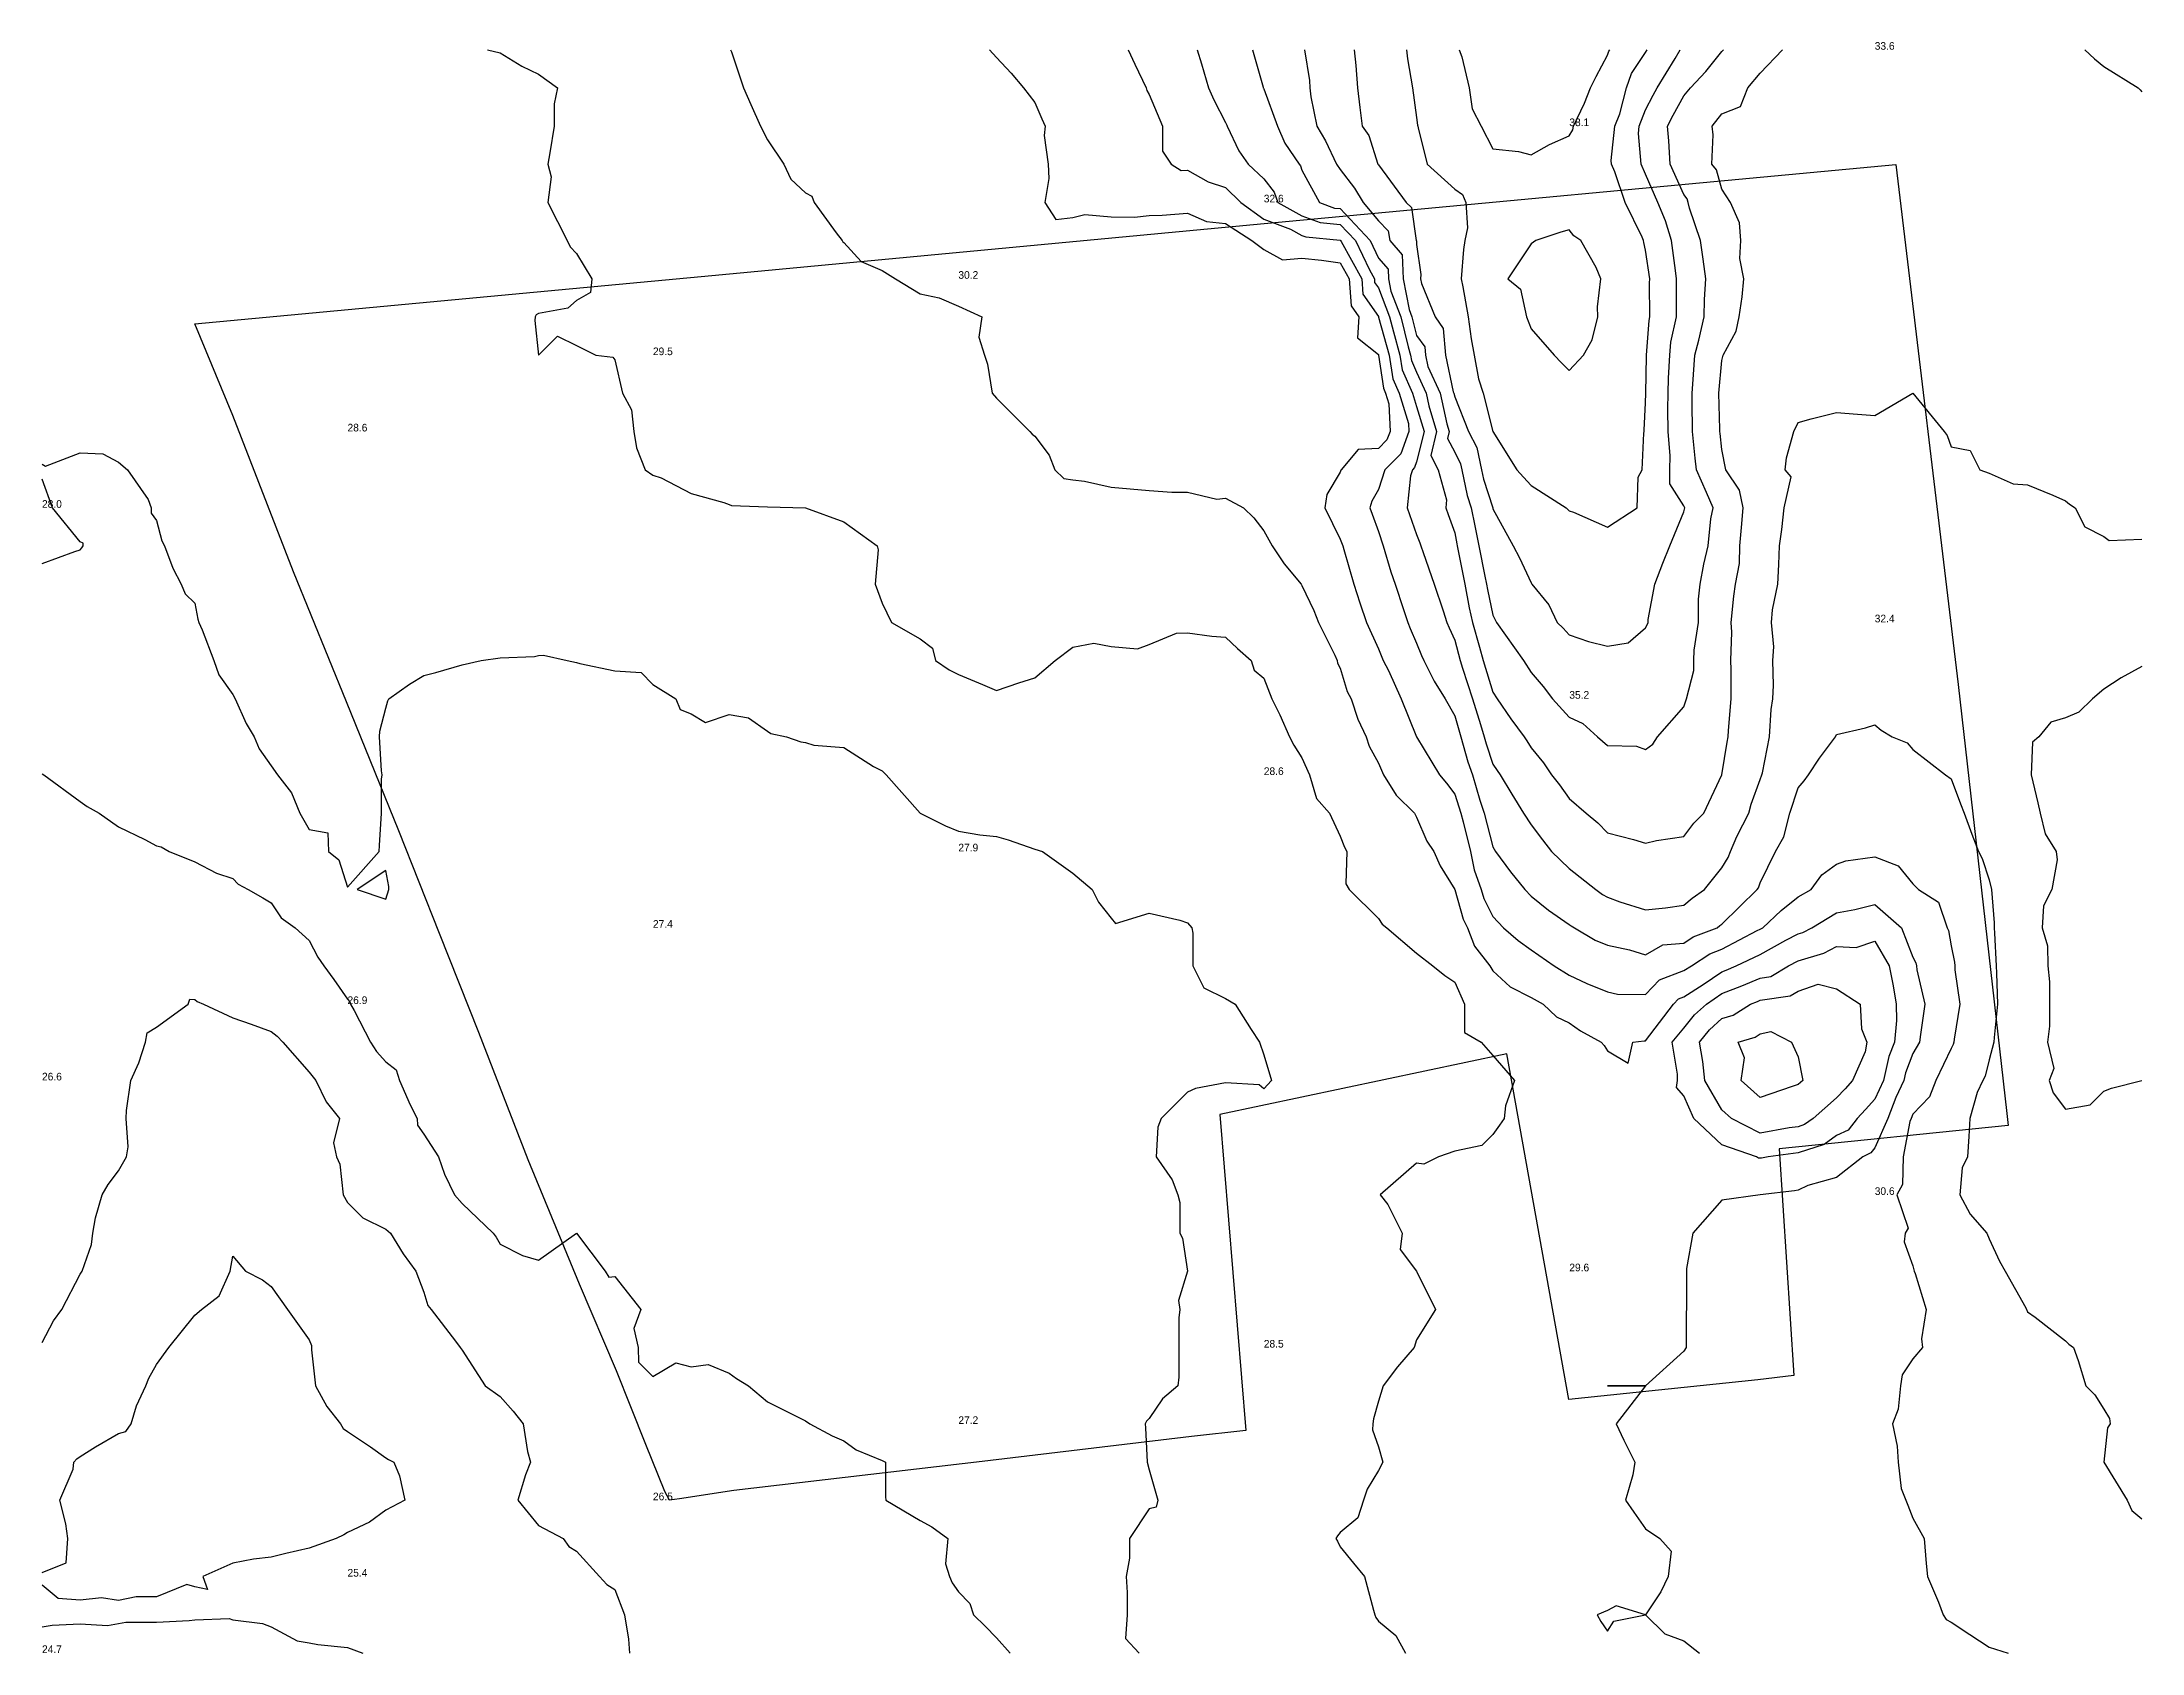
# Model space of a CAD drawing. Extents: x 0 to 275, y 0 to 211.
import ezdxf

# ---------------------------------------------------------------- set-up
doc = ezdxf.new("R2010")
doc.units = 0
for name, color, linetype in [('CONTOURS_MAJEURES', 3, 'CONTINUOUS'), ('CONTOURS_MINEURES', 8, 'CONTINUOUS'), ('PARCELLE', 4, 'CONTINUOUS'), ('POINTS_COTES', 7, 'CONTINUOUS')]:
    doc.layers.add(name, color=color, linetype=linetype)

msp = doc.modelspace()

# ---------------------------------------------------------------- linework, layer by layer
at = {"layer": 'CONTOURS_MAJEURES'}
for points in [[(90.177, 210.002), (90.276, 209.724), (91.85, 205.005), (92.818, 202.823), (94.071, 199.998), (94.997, 198.213), (97.139, 195.001), (98.06, 193.067), (99.995, 191.254), (100.83, 190.838), (101.108, 190.005), (104.002, 185.999), (104.796, 184.998), (104.853, 184.846), (105.004, 184.77), (107.286, 182.282), (110.003, 181.094), (111.752, 180.001), (115.001, 178.033), (117.5, 177.503), (119.999, 176.432), (123.075, 175.005), (122.665, 172.334), (123.407, 169.997), (123.831, 168.831), (124.421, 165.001), (124.998, 164.376), (129.371, 160.004), (129.655, 159.663), (129.996, 159.379), (131.909, 156.909), (132.626, 154.997), (133.83, 153.825), (135.005, 153.66), (136.513, 153.49), (140.004, 152.715), (142.503, 152.499), (145.002, 152.283), (147.934, 152.066), (150, 152.066), (153.859, 151.14), (154.999, 151.25), (157.319, 150.001), (158.682, 148.686), (159.997, 147.003), (161.108, 145.004), (162.663, 142.667), (164.873, 139.997), (164.995, 139.841), (166.564, 136.565), (167.182, 135), (169.309, 130.698), (169.587, 130.004), (169.67, 129.67), (170.004, 129.002), (170.93, 125.924), (171.433, 124.996), (172.316, 122.31), (173.416, 120), (173.798, 118.796), (175.003, 116.554), (175.664, 115.004), (177.344, 112.342), (179.729, 109.996), (180.001, 109.497), (181.351, 106.349), (182.25, 105), (183.104, 103.105), (185, 100.003), (186.107, 96.106), (186.666, 94.996), (187.587, 92.586), (189.581, 89.999), (189.998, 89.355), (192.247, 87.251), (194.996, 85.877), (196.59, 85.003), (198.317, 83.315), (200.005, 82.54), (201.481, 81.474), (204.193, 79.996), (204.575, 79.567), (205.004, 78.885), (207.73, 77.27), (208.336, 79.996), (209.807, 80.191), (210.002, 80.186), (213.655, 85.003), (214.304, 85.699), (215, 85.961), (217.545, 87.547), (219.999, 89.233), (220.552, 89.447), (221.873, 89.999), (224.997, 91.488), (228.354, 93.355), (229.996, 94.216), (230.598, 94.395), (231.745, 94.996), (235.005, 96.951), (237.388, 97.383), (240.003, 98.044), (243.502, 94.996), (245.001, 91.152), (245.386, 90.384), (245.451, 89.999), (245.531, 89.47), (246.577, 85.003), (246.001, 80.997), (245.849, 79.996), (245.001, 78.512), (244.028, 75.973), (243.805, 74.999), (242.774, 72.773), (241.72, 70.003), (240.003, 66.161), (239.497, 65.502), (238.429, 64.995), (235.005, 62.277), (231.222, 61.223), (229.996, 60.617), (229.478, 60.516), (224.997, 59.999), (219.999, 59.333), (216.177, 55.002), (215.357, 50.353), (215.357, 49.995), (215.357, 45.356), (215.334, 44.999), (215.313, 44.686), (215.313, 40.002), (215, 39.547), (210.002, 34.995), (205.004, 34.995), (210.002, 34.995), (206.157, 29.998), (207.146, 27.857), (208.574, 25.002), (208.336, 23.336), (207.356, 20.006), (208.451, 18.451), (210.002, 16.25), (211.876, 14.998), (213.334, 13.333), (212.942, 10.002), (212.001, 8.003), (210.002, 5.005), (206.157, 6.158), (205.004, 5.582), (203.64, 5.005), (204.122, 4.122), (205.004, 2.859), (205.837, 4.171), (210.002, 5.005), (212.501, 2.502), (215, 1.591), (217.059, -0.002)], [(165.316, 210.002), (165.986, 205.994), (166.044, 205.005), (166.166, 203.835), (166.958, 199.998), (168.073, 198.071), (169.523, 195.001), (170.004, 194.298), (171.887, 191.886), (173.023, 190.005), (175.003, 187.592), (176.305, 186.303), (176.495, 184.998), (178.124, 183.122), (178.245, 180.001), (179.021, 175.985), (179.402, 175.005), (180.001, 172.589), (181.069, 171.067), (181.153, 169.997), (181.467, 168.532), (183.073, 165.001), (183.986, 161.018), (184.288, 160.004), (184.057, 159.06), (185, 157.279), (185.762, 155.761), (185.922, 154.997), (186.63, 151.631), (187.162, 150.001), (187.628, 147.631), (188.162, 145.004), (188.942, 141.055), (189.146, 139.997), (189.284, 139.283), (189.998, 135.946), (190.484, 135), (191.664, 133.335), (194.011, 130.004), (194.996, 128.446), (196.581, 126.58), (197.82, 124.996), (200.005, 122.598), (201.761, 121.756), (203.718, 120), (205.004, 118.876), (208.783, 118.781), (210.002, 118.335), (210.945, 119.057), (211.564, 120), (215, 123.926), (215.366, 124.996), (216.311, 128.691), (216.298, 130.004), (216.337, 131.34), (216.916, 135), (216.942, 138.056), (217.136, 139.997), (217.611, 142.612), (218.177, 145.004), (218.537, 148.539), (218.842, 150.001), (217.986, 152.012), (216.679, 154.997), (216.493, 156.493), (216.143, 160.004), (216.115, 163.887), (216.084, 165.001), (216.202, 166.202), (216.449, 169.997), (216.961, 171.961), (217.686, 175.005), (217.703, 177.299), (217.873, 180.001), (217.552, 182.552), (217.177, 184.998), (215.732, 189.272), (215.588, 190.005), (215.458, 190.463), (215, 191.021), (213.221, 195.001), (213.059, 198.057), (212.875, 199.998), (213.587, 201.414), (215, 203.974), (215.875, 205.005), (217.87, 207.133), (219.999, 209.784), (220.191, 210.002)], [(-0.004, 10.542), (3.175, 11.827), (3.369, 14.998), (3.097, 16.906), (2.321, 20.006), (4.066, 24.065), (4.146, 25.002), (4.556, 25.449), (5.005, 25.716), (7.004, 27), (10.003, 28.749), (10.981, 29.021), (11.669, 29.998), (12.371, 32.365), (13.574, 34.995), (13.982, 36.017), (15.002, 37.777), (16.601, 40.002), (20, 44.249), (20.882, 44.999), (23.204, 46.792), (24.628, 49.995), (24.998, 51.998), (26.664, 49.995), (28.886, 48.885), (29.997, 47.996), (32.139, 44.999), (34.995, 41.001), (35.29, 40.296), (35.299, 40.002), (35.299, 39.699), (35.807, 34.995), (37.28, 32.277), (39.065, 29.998), (39.426, 29.422), (40.004, 28.999), (43.003, 27), (45.003, 25.542), (45.366, 25.365), (46.055, 25.002), (46.82, 23.185), (47.502, 20.006), (45.003, 18.707), (42.876, 17.129), (40.004, 15.78), (39.513, 15.489), (38.531, 14.998), (34.995, 13.749), (31.945, 13.05), (29.997, 12.553), (27.69, 12.308), (24.998, 11.745), (21.052, 10.002), (21.666, 8.336), (20, 8.669), (18.948, 8.95), (15.002, 7.347), (12.346, 7.347), (10.003, 6.879), (7.798, 7.21), (5.005, 6.939), (2.121, 7.125), (-0.004, 8.891)], [(-0.004, 3.412), (1.344, 3.657), (5.005, 3.803), (8.589, 3.588), (10.003, 3.85), (10.977, 4.03), (15.002, 4.03), (19.247, 4.251), (20, 4.334), (24.492, 4.498), (24.998, 4.326), (28.861, 3.867), (29.997, 3.407), (33.405, 1.591), (34.995, 1.346), (36.126, 1.129), (40.004, 0.713), (42.003, -0.002)]]:
    msp.add_lwpolyline(points, dxfattribs=at)
at = {"layer": 'CONTOURS_MINEURES'}
for points in [[(58.331, 210.002), (59.998, 209.617), (62.854, 207.86), (64.996, 206.79), (67.501, 205.005), (67.083, 202.919), (67.083, 199.998), (66.499, 196.5), (66.248, 195.001), (66.666, 193.336), (66.248, 190.005), (67.501, 187.501), (68.753, 184.998), (69.17, 184.165), (70.005, 183.332), (72.004, 180.001), (71.823, 178.184), (70.005, 177.146), (68.849, 176.158), (64.996, 175.459), (64.702, 175.299), (64.579, 175.005), (64.542, 174.549), (64.996, 169.997), (67.501, 172.501), (70.005, 171.249), (72.504, 169.997), (74.74, 169.734), (75.003, 169.373), (76.003, 165.001), (77.19, 162.815), (77.503, 160.004), (77.86, 157.858), (79.002, 154.997), (80.002, 154.283), (81.073, 153.926), (85, 151.896), (89.284, 150.714), (89.999, 150.417), (90.311, 150.313), (94.997, 150.109), (99.995, 150.001), (105.004, 148.184), (109.378, 145.004), (109.503, 144.503), (109.094, 139.997), (110.003, 137.498), (111.252, 135), (115.001, 132.859), (116.601, 131.603), (117, 130.004), (118.775, 128.778), (119.999, 128.183), (123.156, 126.841), (124.998, 126.092), (127.904, 127.093), (129.996, 127.728), (132.68, 130.004), (135.005, 131.759), (137.732, 132.275), (140.004, 131.854), (143.472, 131.533), (145.002, 132.086), (148.572, 133.573), (150, 133.638), (153.199, 133.202), (154.999, 133.045), (156.554, 131.558), (158.331, 130.004), (158.747, 128.752), (159.997, 127.667), (161.049, 124.996), (162.102, 122.893), (163.378, 120), (163.917, 118.922), (164.995, 117.252), (165.975, 115.004), (166.916, 111.916), (168.596, 109.996), (170.004, 106.998), (170.56, 105.555), (170.861, 105), (170.739, 100.738), (171.195, 100.003), (175.003, 96.188), (175.493, 95.487), (176.089, 94.996), (180.001, 91.665), (182.143, 89.999), (183.723, 88.724), (185, 87.858), (186.289, 85.003), (186.289, 81.288), (188.477, 79.996), (189.998, 78.247), (192.823, 74.999), (191.664, 71.668), (191.468, 70.003), (190.86, 69.139), (189.998, 67.916), (188.54, 66.456), (185, 65.746), (182.857, 64.995), (180.953, 64.044), (180.001, 64.163), (175.241, 59.999), (176.252, 58.75), (178.127, 55.002), (177.859, 52.856), (180.001, 49.995), (182.5, 44.999), (180.001, 41.001), (179.668, 40.002), (177.502, 37.498), (175.628, 34.995), (175.003, 32.996), (174.351, 30.65), (174.289, 29.998), (174.253, 29.249), (175.003, 27), (175.591, 25.002), (175.003, 23.892), (173.545, 21.463), (173.059, 20.006), (172.295, 17.71), (170.004, 15.768), (169.659, 15.343), (169.448, 14.998), (169.67, 14.665), (170.004, 13.888), (171.754, 11.75), (173.185, 10.002), (174.378, 5.63), (174.548, 5.005), (174.67, 4.671), (175.003, 4.171), (177.275, 2.274), (178.573, -0.002)], [(90.177, 210.002), (90.276, 209.724), (91.85, 205.005), (92.818, 202.823), (94.071, 199.998), (94.997, 198.213), (97.139, 195.001), (98.06, 193.067), (99.995, 191.254), (100.83, 190.838), (101.108, 190.005), (104.002, 185.999), (104.796, 184.998), (104.853, 184.846), (105.004, 184.77), (107.286, 182.282), (110.003, 181.094), (111.752, 180.001), (115.001, 178.033), (117.5, 177.503), (119.999, 176.432), (123.075, 175.005), (122.665, 172.334), (123.407, 169.997), (123.831, 168.831), (124.421, 165.001), (124.998, 164.376), (129.371, 160.004), (129.655, 159.663), (129.996, 159.379), (131.909, 156.909), (132.626, 154.997), (133.83, 153.825), (135.005, 153.66), (136.513, 153.49), (140.004, 152.715), (142.503, 152.499), (145.002, 152.283), (147.934, 152.066), (150, 152.066), (153.859, 151.14), (154.999, 151.25), (157.319, 150.001), (158.682, 148.686), (159.997, 147.003), (161.108, 145.004), (162.663, 142.667), (164.873, 139.997), (164.995, 139.841), (166.564, 136.565), (167.182, 135), (169.309, 130.698), (169.587, 130.004), (169.67, 129.67), (170.004, 129.002), (170.93, 125.924), (171.433, 124.996), (172.316, 122.31), (173.416, 120), (173.798, 118.796), (175.003, 116.554), (175.664, 115.004), (177.344, 112.342), (179.729, 109.996), (180.001, 109.497), (181.351, 106.349), (182.25, 105), (183.104, 103.105), (185, 100.003), (186.107, 96.106), (186.666, 94.996), (187.587, 92.586), (189.581, 89.999), (189.998, 89.355), (192.247, 87.251), (194.996, 85.877), (196.59, 85.003), (198.317, 83.315), (200.005, 82.54), (201.481, 81.474), (204.193, 79.996), (204.575, 79.567), (205.004, 78.885), (207.73, 77.27), (208.336, 79.996), (209.807, 80.191), (210.002, 80.186), (213.655, 85.003), (214.304, 85.699), (215, 85.961), (217.545, 87.547), (219.999, 89.233), (220.552, 89.447), (221.873, 89.999), (224.997, 91.488), (228.354, 93.355), (229.996, 94.216), (230.598, 94.395), (231.745, 94.996), (235.005, 96.951), (237.388, 97.383), (240.003, 98.044), (243.502, 94.996), (245.001, 91.152), (245.386, 90.384), (245.451, 89.999), (245.531, 89.47), (246.577, 85.003), (246.001, 80.997), (245.849, 79.996), (245.001, 78.512), (244.028, 75.973), (243.805, 74.999), (242.774, 72.773), (241.72, 70.003), (240.003, 66.161), (239.497, 65.502), (238.429, 64.995), (235.005, 62.277), (231.222, 61.223), (229.996, 60.617), (229.478, 60.516), (224.997, 59.999), (219.999, 59.333), (216.177, 55.002), (215.357, 50.353), (215.357, 49.995), (215.357, 45.356), (215.334, 44.999), (215.313, 44.686), (215.313, 40.002), (215, 39.547), (210.002, 34.995), (205.004, 34.995), (210.002, 34.995), (206.157, 29.998), (207.146, 27.857), (208.574, 25.002), (208.336, 23.336), (207.356, 20.006), (208.451, 18.451), (210.002, 16.25), (211.876, 14.998), (213.334, 13.333), (212.942, 10.002), (212.001, 8.003), (210.002, 5.005), (206.157, 6.158), (205.004, 5.582), (203.64, 5.005), (204.122, 4.122), (205.004, 2.859), (205.837, 4.171), (210.002, 5.005), (212.501, 2.502), (215, 1.591), (217.059, -0.002)], [(124.061, 210.002), (124.998, 209.002), (126.933, 206.939), (128.526, 205.005), (129.996, 203.079), (130.95, 200.952), (131.378, 199.998), (131.248, 198.749), (131.756, 195.001), (131.857, 193.146), (131.332, 190.005), (132.756, 187.757), (135.005, 188.038), (136.576, 188.431), (140.004, 188.119), (143.079, 188.079), (145.002, 188.298), (146.687, 188.317), (150, 188.6), (152.499, 187.501), (154.999, 187.244), (158.426, 184.998), (159.997, 183.828), (162.462, 182.465), (164.995, 182.701), (167.569, 182.43), (170.004, 182.095), (171.163, 180.001), (171.446, 176.445), (172.439, 175.005), (172.269, 172.266), (175.003, 170.096), (175.031, 169.997), (175.661, 165.659), (175.95, 165.001), (176.387, 163.617), (176.529, 160.004), (176.122, 158.884), (175.003, 157.771), (172.367, 157.638), (170.131, 154.997), (170.086, 154.916), (170.004, 154.652), (168.248, 151.753), (167.986, 150.001), (170.004, 145.913), (170.241, 145.24), (170.327, 145.004), (170.48, 144.527), (171.802, 139.997), (172.568, 137.563), (173.452, 135), (175.003, 131.541), (175.45, 130.451), (175.641, 130.004), (176.307, 128.698), (177.978, 124.996), (180.001, 120), (183.015, 115.004), (183.911, 113.913), (185, 112.5), (185.817, 109.996), (186.106, 108.89), (187.067, 105), (187.563, 102.566), (188.471, 100.003), (188.809, 98.812), (189.998, 96.45), (191.382, 94.996), (193.306, 93.306), (194.996, 92.097), (198.037, 89.999), (200.005, 88.805), (202.296, 87.709), (205.004, 86.587), (206.316, 86.315), (210.002, 86.239), (211.817, 88.185), (215, 89.383), (215.989, 89.999), (218.398, 91.599), (219.999, 92.21), (224.618, 94.616), (224.997, 94.797), (225.354, 94.996), (227.729, 97.267), (229.996, 99.064), (231.665, 100.003), (233.066, 101.937), (235.005, 103.334), (236.237, 103.768), (240.003, 104.297), (243.092, 103.091), (245.001, 100.753), (245.751, 100.003), (248.366, 98.366), (249.487, 94.996), (249.658, 94.654), (250, 92.645), (250.468, 90.468), (250.494, 89.999), (250.511, 89.488), (251.164, 85.003), (250.407, 80.403), (250.364, 79.996), (250.291, 79.704), (250, 79.182), (248.022, 74.999), (247.166, 72.835), (245.001, 70.567), (244.787, 70.003), (244.613, 69.613), (243.74, 64.995), (243.642, 61.358), (242.879, 59.999), (244.377, 55.627), (243.967, 55.002), (243.848, 53.847), (245.001, 50.71), (245.163, 49.995), (245.279, 49.717), (246.732, 44.999), (246.137, 41.138), (246.251, 40.002), (245.001, 38.529), (243.573, 36.425), (243.38, 34.995), (243.051, 31.948), (242.336, 29.998), (242.919, 27.084), (243.079, 25.002), (243.48, 21.526), (244.056, 20.006), (244.353, 19.356), (245.001, 17.669), (246.482, 14.998), (246.725, 11.725), (246.924, 10.002), (248.334, 6.671), (248.958, 5.005), (249.375, 4.379), (250, 4.042), (252.441, 2.443), (254.998, 0.768), (257.497, -0.002)], [(142.237, 210.002), (143.118, 208.119), (144.577, 205.005), (144.669, 204.671), (145.002, 204.134), (146.729, 199.998), (146.729, 196.727), (147.88, 195.001), (149.167, 194.169), (150, 194.233), (152.711, 192.714), (154.999, 191.938), (157.008, 190.005), (159.997, 187.807), (163.502, 186.494), (164.995, 185.672), (165.487, 185.489), (170.004, 185.06), (170.062, 184.998), (170.116, 184.886), (172.818, 180.001), (172.979, 177.978), (175.003, 175.042), (175.017, 175.005), (175.022, 174.985), (176.427, 169.997), (176.88, 166.878), (177.704, 165.001), (178.95, 161.055), (178.992, 160.004), (177.926, 157.076), (175.836, 154.997), (175.003, 152.385), (174.149, 150.854), (173.886, 150.001), (174.176, 149.174), (175.003, 146.915), (175.64, 145.004), (176.631, 141.628), (177.219, 139.997), (178.309, 136.691), (178.844, 135), (179.181, 134.18), (180.001, 132.252), (180.653, 130.656), (180.948, 130.004), (182.308, 127.308), (183.75, 124.996), (185, 122.753), (185.817, 120), (186.729, 116.732), (187.309, 115.004), (188.287, 111.71), (188.847, 109.996), (189.998, 105.581), (190.355, 105), (192.311, 102.316), (194.176, 100.003), (194.996, 99.143), (197.285, 97.284), (200.005, 95.431), (200.251, 95.242), (200.703, 94.996), (203.396, 93.388), (205.004, 92.714), (207.893, 92.107), (210.002, 91.45), (212.231, 92.768), (215, 92.99), (216.206, 93.791), (219.364, 94.996), (219.711, 95.284), (219.999, 95.484), (224.622, 100.003), (224.759, 100.241), (224.997, 100.86), (227.01, 105), (228.077, 106.918), (228.872, 109.996), (229.996, 113.334), (230.778, 114.221), (231.314, 115.004), (232.778, 117.224), (234.865, 120), (235.005, 120.294), (238.813, 121.19), (240.003, 121.561), (240.865, 120.861), (242.275, 120), (244.232, 119.231), (245.001, 118.335), (249.286, 115.004), (250, 114.503), (251.215, 111.214), (251.697, 109.996), (252.726, 107.271), (253.583, 105), (254.072, 104.074), (254.998, 101.252), (255.273, 100.003), (255.654, 95.653), (255.641, 94.996), (255.704, 94.29), (255.926, 89.999), (255.965, 89.032), (256.091, 85.003), (255.637, 80.636), (255.602, 79.996), (254.998, 77.706), (254.457, 75.54), (254.154, 74.999), (253.413, 73.415), (252.455, 70.003), (252.332, 67.666), (252.142, 64.995), (251.445, 63.551), (251.168, 59.999), (252.499, 57.501), (254.681, 55.002), (254.998, 54.261), (256.335, 51.334), (257.088, 49.995), (259.788, 45.207), (259.868, 44.999), (259.9, 44.903), (259.996, 44.666), (260.996, 43.999), (264.995, 40.871), (265.44, 40.446), (266.049, 40.002), (266.664, 38.333), (267.647, 34.995), (268.825, 33.819), (270.004, 31.92), (270.739, 30.733), (270.837, 29.998), (270.494, 29.508), (270.004, 25.002), (273.058, 20.006), (273.682, 18.683), (275.002, 17.588)], [(151.288, 210.002), (151.848, 208.155), (152.734, 205.005), (153.44, 203.444), (154.999, 200.467), (155.143, 200.142), (155.219, 199.998), (156.748, 196.75), (157.964, 195.001), (159.997, 193.098), (161.341, 191.349), (161.836, 190.005), (164.995, 188.267), (167.377, 187.378), (170.004, 187.129), (171.985, 184.998), (173.818, 181.185), (174.473, 180.001), (174.512, 179.511), (175.003, 178.799), (176.479, 175.005), (176.967, 173.037), (177.823, 169.997), (178.099, 168.096), (179.457, 165.001), (180.001, 163.28), (180.978, 160.004), (180.001, 156.012), (179.73, 155.268), (179.458, 154.997), (179.204, 154.2), (178.763, 150.001), (180.001, 146.49), (180.411, 145.414), (180.557, 145.004), (180.847, 144.157), (182.3, 139.997), (183.485, 136.514), (183.979, 135), (184.275, 134.276), (185, 132.676), (185.692, 130.004), (186.008, 128.994), (187.306, 124.996), (188.361, 121.637), (188.847, 120), (189.098, 119.1), (189.998, 116.418), (190.579, 115.585), (190.935, 115.004), (192.497, 112.5), (194.023, 109.996), (194.996, 108.497), (196.508, 106.507), (197.693, 105), (200.005, 102.763), (203.495, 100.003), (204.348, 99.347), (205.004, 98.989), (206.603, 98.401), (210.002, 97.36), (212.617, 97.615), (215, 97.961), (216.115, 98.887), (217.719, 100.003), (219.999, 102.827), (220.792, 104.207), (221.097, 105), (221.959, 106.959), (223.535, 109.996), (223.814, 111.181), (224.997, 114.431), (225.21, 115.004), (225.287, 115.293), (226.218, 120), (226.425, 123.569), (226.642, 124.996), (226.753, 126.756), (226.663, 130.004), (226.788, 131.794), (226.472, 135), (226.633, 136.635), (227.315, 139.997), (227.427, 142.57), (227.533, 145.004), (227.817, 147.182), (228.139, 150.001), (229.07, 154.072), (228.272, 154.997), (228.434, 156.562), (229.396, 160.004), (229.996, 161.157), (231.665, 161.67), (235.005, 162.503), (237.731, 162.276), (240.003, 162.086), (245.001, 165.001), (249.091, 160.004), (249.474, 159.477), (250, 158.001), (252.499, 157.501), (253.748, 154.997), (254.998, 154.543), (258.122, 153.123), (259.996, 152.998), (263.329, 151.666), (264.995, 150.937), (265.496, 150.5), (266.247, 150.001), (267.499, 147.502), (270.004, 146.253), (270.718, 145.718), (275.002, 145.913)], [(158.539, 210.002), (159.901, 205.101), (159.928, 205.005), (159.949, 204.957), (159.997, 204.866), (161.801, 199.998), (162.75, 197.753), (164.63, 195.001), (164.789, 194.795), (164.995, 194.233), (167.291, 190.005), (169.267, 189.268), (170.004, 189.198), (173.907, 184.998), (175.003, 182.719), (176.266, 181.264), (176.315, 180.001), (176.629, 178.375), (177.94, 175.005), (178.912, 171.088), (179.219, 169.997), (179.318, 169.315), (180.001, 167.759), (181.255, 165.001), (181.628, 163.375), (182.633, 160.004), (181.865, 156.864), (182.853, 154.997), (183.935, 151.065), (183.814, 150.001), (184.142, 149.143), (185, 146.717), (185.281, 145.286), (185.338, 145.004), (185.422, 144.581), (186.306, 139.997), (186.904, 136.904), (187.311, 135), (188.251, 131.751), (188.703, 130.004), (189.998, 125.863), (190.575, 124.996), (192.364, 122.365), (194.076, 120), (194.454, 119.458), (194.996, 118.572), (196.605, 116.608), (197.693, 115.004), (198.699, 113.697), (200.005, 111.938), (202.214, 109.996), (203.728, 108.72), (205.004, 107.445), (208.431, 106.57), (210.002, 106.057), (211.412, 106.409), (215, 106.955), (216.296, 108.701), (217.641, 109.996), (219.999, 115.004), (220.674, 119.325), (220.796, 120), (220.841, 120.842), (221.223, 124.996), (221.184, 128.817), (221.16, 130.004), (221.273, 133.727), (221.202, 135), (221.553, 138.443), (221.76, 139.997), (222.278, 142.721), (222.334, 145.004), (222.573, 147.428), (222.758, 150.001), (222.298, 152.299), (220.499, 154.997), (219.999, 157.648), (219.739, 159.744), (219.713, 160.004), (219.711, 160.292), (219.579, 165.001), (219.999, 169.283), (220.148, 169.997), (221.843, 173.157), (222.26, 175.005), (222.637, 177.642), (222.873, 180.001), (222.342, 182.655), (222.457, 184.998), (222.306, 187.309), (221.11, 190.005), (219.999, 191.728), (219.274, 194.277), (218.68, 195.001), (218.84, 198.839), (218.709, 199.998), (219.999, 201.6), (222.427, 202.573), (223.398, 205.005), (224.997, 206.955), (227.903, 210.002)], [(165.316, 210.002), (165.986, 205.994), (166.044, 205.005), (166.166, 203.835), (166.958, 199.998), (168.073, 198.071), (169.523, 195.001), (170.004, 194.298), (171.887, 191.886), (173.023, 190.005), (175.003, 187.592), (176.305, 186.303), (176.495, 184.998), (178.124, 183.122), (178.245, 180.001), (179.021, 175.985), (179.402, 175.005), (180.001, 172.589), (181.069, 171.067), (181.153, 169.997), (181.467, 168.532), (183.073, 165.001), (183.986, 161.018), (184.288, 160.004), (184.057, 159.06), (185, 157.279), (185.762, 155.761), (185.922, 154.997), (186.63, 151.631), (187.162, 150.001), (187.628, 147.631), (188.162, 145.004), (188.942, 141.055), (189.146, 139.997), (189.284, 139.283), (189.998, 135.946), (190.484, 135), (191.664, 133.335), (194.011, 130.004), (194.996, 128.446), (196.581, 126.58), (197.82, 124.996), (200.005, 122.598), (201.761, 121.756), (203.718, 120), (205.004, 118.876), (208.783, 118.781), (210.002, 118.335), (210.945, 119.057), (211.564, 120), (215, 123.926), (215.366, 124.996), (216.311, 128.691), (216.298, 130.004), (216.337, 131.34), (216.916, 135), (216.942, 138.056), (217.136, 139.997), (217.611, 142.612), (218.177, 145.004), (218.537, 148.539), (218.842, 150.001), (217.986, 152.012), (216.679, 154.997), (216.493, 156.493), (216.143, 160.004), (216.115, 163.887), (216.084, 165.001), (216.202, 166.202), (216.449, 169.997), (216.961, 171.961), (217.686, 175.005), (217.703, 177.299), (217.873, 180.001), (217.552, 182.552), (217.177, 184.998), (215.732, 189.272), (215.588, 190.005), (215.458, 190.463), (215, 191.021), (213.221, 195.001), (213.059, 198.057), (212.875, 199.998), (213.587, 201.414), (215, 203.974), (215.875, 205.005), (217.87, 207.133), (219.999, 209.784), (220.191, 210.002)], [(171.828, 210.002), (172.049, 207.958), (172.257, 205.005), (172.584, 202.421), (172.891, 199.998), (173.753, 198.749), (174.948, 195.001), (174.972, 194.971), (175.003, 194.919), (178.66, 190.005), (179.335, 189.337), (179.966, 184.998), (179.983, 184.979), (180.001, 184.498), (180.557, 180.556), (180.501, 180.001), (180.635, 179.368), (182.438, 175.005), (183.495, 173.498), (183.77, 169.997), (184.8, 165.201), (184.89, 165.001), (185, 164.525), (186.814, 160.004), (187.88, 157.883), (188.486, 154.997), (188.748, 153.748), (189.97, 150.001), (189.974, 149.977), (189.998, 149.862), (192.649, 145.004), (193.462, 143.467), (194.996, 140.153), (195.116, 139.997), (197.303, 137.301), (198.434, 135), (199.22, 134.217), (200.005, 133.369), (202.504, 132.502), (205.004, 131.863), (207.703, 132.302), (210.002, 134.26), (210.262, 134.741), (210.347, 135), (210.353, 135.351), (211.216, 139.997), (212.269, 142.733), (213.189, 145.004), (215, 149.465), (215.112, 150.001), (215, 150.264), (213.164, 153.162), (213.177, 154.997), (213.213, 156.788), (212.94, 160.004), (212.923, 162.924), (212.972, 165.001), (213.007, 166.994), (213.172, 169.997), (213.296, 171.704), (214.029, 175.005), (214.022, 175.983), (214.05, 180.001), (213.894, 181.107), (213.37, 184.998), (212.597, 187.597), (211.617, 190.005), (210.002, 193.687), (209.421, 195.001), (209.045, 199.041), (209.142, 199.998), (210.002, 202.11), (210.97, 204.035), (211.506, 205.005), (213.855, 208.857), (214.526, 210.002)], [(178.682, 210.002), (178.814, 208.815), (179.487, 205.005), (180.001, 201.111), (180.133, 200.13), (180.153, 199.998), (180.218, 199.781), (181.394, 195.001), (185, 191.72), (186.026, 191.031), (186.473, 190.005), (186.686, 186.687), (186.332, 184.998), (186.156, 183.841), (185.847, 180.001), (186.055, 178.946), (186.742, 175.005), (187.136, 172.138), (187.547, 169.997), (188.116, 166.882), (188.728, 165.001), (189.998, 160.004), (193.151, 154.997), (194.021, 154.022), (194.996, 152.929), (199.599, 150.001), (199.797, 149.792), (200.005, 149.616), (200.561, 149.445), (205.004, 147.451), (208.909, 150.001), (209.035, 154.03), (209.533, 154.997), (209.756, 159.758), (209.802, 160.004), (209.826, 160.181), (210.002, 163.752), (210.031, 165.001), (210.118, 169.882), (210.124, 169.997), (210.456, 174.549), (210.557, 175.005), (210.526, 179.477), (210.53, 180.001), (210.002, 183.748), (209.757, 184.753), (209.721, 184.998), (209.548, 185.453), (207.318, 190.005), (205.976, 194.03), (205.546, 195.001), (205.5, 195.497), (205.959, 199.998), (206.616, 201.613), (207.503, 205.005), (208.139, 206.868), (210.002, 209.634), (210.217, 210.002)], [(185.588, 210.002), (185.943, 209.059), (186.883, 205.005), (187.277, 202.28), (188.46, 199.998), (189.998, 197.037), (193.33, 196.667), (194.996, 196.251), (197.401, 197.6), (200.005, 198.713), (200.479, 199.524), (200.575, 199.998), (201.987, 203.02), (202.775, 205.005), (203.512, 206.496), (205.004, 209.305), (205.181, 209.824), (205.301, 210.002)], [(267.499, 210.002), (268.795, 208.796), (270.004, 207.816), (274.502, 205.005), (274.764, 204.767), (275.002, 204.505)], [(191.942, 180.001), (193.622, 178.627), (194.39, 175.005), (194.996, 173.464), (198.002, 169.997), (199.004, 168.998), (200.005, 167.999), (201.88, 169.997), (203.004, 172), (203.754, 175.005), (203.688, 176.32), (204.122, 180.001), (203.504, 181.5), (201.527, 184.998), (200.619, 185.612), (200.005, 186.4), (198.874, 186.128), (195.622, 184.998), (194.996, 184.581), (191.942, 180.001)], [(-0.004, 155.712), (0.451, 155.452), (5.005, 157.223), (7.945, 157.059), (10.003, 155.998), (11.21, 154.997), (13.891, 151.111), (14.288, 150.001), (14.288, 149.287), (15.002, 148.335), (15.668, 145.67), (16.054, 145.004), (17.116, 142.115), (18.236, 139.997), (18.75, 138.748), (20, 137.498), (20.417, 135.417), (20.526, 135), (20.967, 134.033), (22.499, 130.004), (23.133, 128.135), (24.998, 125.533), (25.311, 124.996), (26.737, 121.738), (27.788, 120), (28.44, 118.444), (29.997, 116.203), (30.83, 115.004), (32.652, 112.656), (33.773, 109.996), (34.995, 107.882), (37.419, 107.417), (37.5, 105), (38.883, 103.881), (40.004, 100.316), (44.169, 105), (44.213, 105.789), (44.447, 109.996), (44.447, 114.447), (44.526, 115.004), (44.447, 115.559), (44.213, 120), (44.253, 120.749), (45.003, 123.747), (45.28, 124.719), (45.419, 124.996), (48.105, 126.896), (50.001, 128.057), (51.591, 128.411), (54.999, 129.415), (57.498, 130.004), (59.998, 130.361), (64.479, 130.521), (64.996, 130.656), (65.679, 130.685), (68.753, 130.004), (70.005, 129.726), (70.422, 129.587), (75.003, 128.669), (78.44, 128.439), (80.002, 126.874), (83.001, 124.996), (83.572, 123.569), (85, 122.998), (86.875, 121.874), (89.999, 122.915), (92.498, 122.498), (94.997, 120.757), (95.443, 120.446), (97.496, 120), (99.354, 119.359), (99.995, 119.243), (101.084, 118.914), (105.004, 118.601), (108.892, 116.114), (110.003, 115.53), (110.297, 115.298), (110.558, 115.004), (115.001, 109.996), (118.333, 108.331), (119.999, 107.629), (122.811, 107.186), (124.998, 106.943), (126.519, 106.52), (129.996, 105.294), (130.998, 105), (135.005, 102.145), (137.504, 100.003), (138.337, 98.334), (140.004, 96.248), (140.559, 95.552), (145.002, 96.922), (149.001, 95.997), (150, 95.622), (150.556, 94.996), (150.714, 94.282), (150.714, 89.999), (152.142, 87.144), (154.999, 85.717), (156.248, 85.003), (158.331, 81.665), (159.442, 79.996), (159.997, 78.33), (160.997, 74.999), (159.997, 73.889), (159.409, 74.411), (154.999, 74.687), (151.053, 73.947), (150, 73.462), (146.54, 70.003), (146.113, 68.89), (145.884, 64.995), (148.001, 61.997), (148.751, 59.999), (149.001, 59), (149.001, 55.002), (149.334, 54.335), (150, 49.995), (148.824, 46.174), (149.001, 44.999), (148.89, 43.888), (148.89, 40.002), (148.89, 36.108), (148.751, 34.995), (146.716, 33.282), (145.002, 30.712), (144.632, 30.368), (144.476, 29.998), (144.502, 29.499), (144.739, 25.002), (145.002, 24.003), (146.113, 20.006), (145.911, 19.095), (145.002, 18.893), (142.41, 14.998), (142.41, 12.407), (141.973, 10.002), (142.1, 7.906), (142.1, 5.005), (141.899, 1.897), (143.669, -0.002)], [(-0.004, 142.728), (4.289, 144.289), (5.005, 144.503), (5.232, 144.777), (5.389, 145.004), (5.389, 145.388), (5.005, 145.559), (1.362, 150.001), (-0.004, 153.748)], [(275.002, 129.234), (272.253, 127.751), (270.004, 126.248), (268.501, 124.996), (266.748, 123.248), (264.995, 122.498), (263.051, 121.943), (261.496, 120), (260.678, 119.319), (260.472, 115.004), (261.342, 111.344), (261.663, 109.996), (262.303, 107.306), (263.745, 105), (263.884, 103.889), (263.177, 100.003), (262.117, 97.879), (261.931, 94.996), (262.621, 92.623), (262.688, 89.999), (262.902, 87.908), (262.902, 85.003), (262.902, 82.092), (262.627, 79.996), (263.444, 76.55), (262.853, 74.999), (263.388, 73.393), (264.995, 71.252), (268.215, 71.787), (270.004, 73.572), (271.003, 74), (275.002, 74.999)], [(-0.004, 115.151), (0.234, 115.004), (5.005, 111.55), (5.905, 110.897), (7.504, 109.996), (10.003, 108.197), (13.464, 106.537), (15.002, 105.714), (15.59, 105.588), (16.668, 105), (20, 103.621), (22.856, 102.145), (24.998, 101.431), (25.696, 100.7), (26.998, 100.003), (28.9, 98.904), (29.997, 98.27), (31.304, 96.306), (33.144, 94.996), (34.995, 93.33), (36.121, 91.122), (36.885, 89.999), (38.207, 88.207), (40.004, 85.66), (40.309, 85.308), (40.407, 85.003), (40.866, 84.14), (43.036, 79.996), (43.803, 78.796), (45.003, 77.444), (46.388, 76.384), (46.799, 74.999), (48.196, 71.807), (49.111, 70.003), (49.157, 69.157), (50.001, 67.968), (51.9, 64.995), (52.721, 62.718), (54.021, 59.999), (54.999, 58.875), (59.077, 55.002), (59.459, 54.463), (59.998, 53.542), (62.913, 52.081), (64.996, 51.468), (70.005, 55.002), (73.754, 49.995), (74.214, 49.206), (75.003, 49.314), (78.395, 44.999), (77.503, 42.5), (78.064, 40.002), (78.102, 38.099), (80.002, 36.197), (83.001, 37.999), (85, 37.498), (87.222, 37.777), (89.999, 36.664), (90.96, 35.958), (92.498, 34.995), (94.997, 32.913), (96.941, 31.941), (99.995, 30.415), (100.552, 29.998), (103.463, 28.461), (105.004, 27.778), (106.617, 26.614), (110.003, 25.229), (110.457, 25.002), (110.457, 20.46), (110.502, 20.006), (115.001, 17.355), (116.539, 16.539), (118.636, 14.998), (118.333, 11.667), (118.823, 10.002), (119.166, 9.169), (119.999, 8.003), (121.499, 6.504), (121.999, 5.005), (123.498, 3.503), (124.998, 2.001), (126.762, -0.002)], [(45.408, 100.003), (45.408, 100.408), (45.003, 102.502), (41.254, 100.003), (45.003, 98.751), (45.408, 100.003)], [(242.402, 87.401), (242.821, 85.003), (242.85, 82.848), (242.577, 79.996), (241.864, 78.135), (241.146, 74.999), (240.003, 72.53), (238.814, 71.191), (237.688, 70.003), (236.522, 68.483), (235.005, 67.763), (233.378, 66.621), (229.996, 65.51), (226.049, 64.995), (225.17, 64.823), (224.997, 64.803), (224.801, 64.799), (224.497, 64.995), (219.999, 66.549), (216.296, 70.003), (215, 72.979), (214.06, 74.059), (214.167, 74.999), (214.182, 75.818), (213.49, 79.996), (215, 81.84), (216.412, 83.589), (217.975, 85.003), (219.999, 86.394), (222.6, 87.399), (224.997, 88.402), (226.393, 88.605), (228.712, 89.999), (229.996, 90.673), (233.335, 91.665), (235.005, 92.539), (237.591, 92.41), (240.003, 93.232), (241.886, 89.999), (242.402, 87.401)], [(-0.004, 40.668), (1.51, 43.488), (2.601, 44.999), (5.005, 49.611), (5.255, 49.995), (6.486, 53.519), (6.671, 55.002), (7.004, 57.001), (7.861, 59.999), (8.64, 61.362), (10.003, 63.155), (11.064, 64.995), (11.299, 66.294), (11.003, 70.003), (11.045, 71.044), (11.61, 74.999), (12.685, 77.315), (13.55, 79.996), (13.786, 81.214), (15.002, 81.955), (19.118, 85.003), (19.348, 85.655), (20, 85.58), (20.326, 85.329), (21.153, 85.003), (24.998, 83.215), (27.366, 82.368), (29.997, 81.426), (30.813, 80.813), (31.535, 79.996), (34.995, 76.085), (35.859, 74.999), (37.208, 72.21), (38.961, 70.003), (38.167, 66.831), (38.554, 64.995), (39.02, 64.014), (39.415, 59.999), (40.004, 59), (42.003, 57.001), (45.003, 55.502), (45.647, 55.002), (47.302, 52.298), (48.967, 49.995), (50.001, 47.27), (50.533, 45.53), (50.962, 44.999), (54.166, 40.835), (54.749, 40.002), (54.999, 39.668), (58.042, 34.995), (59.998, 33.59), (61.688, 31.688), (63.023, 29.998), (63.59, 26.407), (63.95, 25.002), (63.33, 23.336), (62.305, 20.006), (64.996, 16.719), (68.237, 14.998), (68.969, 13.964), (70.005, 13.333), (73.004, 10.002), (73.951, 8.95), (75.003, 8.336), (76.293, 5.005), (76.808, 1.806), (76.943, -0.002)], [(238.099, 85.003), (238.254, 81.748), (238.989, 79.996), (238.731, 78.724), (237.096, 74.999), (236.112, 73.892), (235.005, 72.723), (231.937, 70.003), (230.796, 69.203), (229.996, 68.94), (228.775, 68.78), (224.997, 68.097), (221.264, 70.003), (219.999, 71.151), (217.736, 74.999), (217.469, 77.467), (217.056, 79.996), (218.372, 81.625), (219.999, 83.097), (221.464, 83.535), (223.748, 85.003), (224.649, 85.351), (224.997, 85.497), (228.93, 86.068), (229.996, 86.709), (232.593, 87.594), (235.005, 87.002), (238.099, 85.003)], [(230.594, 74.999), (229.996, 74.48), (229.179, 74.183), (224.997, 72.771), (222.498, 74.999), (222.944, 77.943), (222.123, 79.996), (224.336, 80.657), (224.997, 81.082), (226.416, 81.417), (229.103, 79.996), (229.996, 78.074), (230.594, 74.999)], [(-0.004, 10.542), (3.175, 11.827), (3.369, 14.998), (3.097, 16.906), (2.321, 20.006), (4.066, 24.065), (4.146, 25.002), (4.556, 25.449), (5.005, 25.716), (7.004, 27), (10.003, 28.749), (10.981, 29.021), (11.669, 29.998), (12.371, 32.365), (13.574, 34.995), (13.982, 36.017), (15.002, 37.777), (16.601, 40.002), (20, 44.249), (20.882, 44.999), (23.204, 46.792), (24.628, 49.995), (24.998, 51.998), (26.664, 49.995), (28.886, 48.885), (29.997, 47.996), (32.139, 44.999), (34.995, 41.001), (35.29, 40.296), (35.299, 40.002), (35.299, 39.699), (35.807, 34.995), (37.28, 32.277), (39.065, 29.998), (39.426, 29.422), (40.004, 28.999), (43.003, 27), (45.003, 25.542), (45.366, 25.365), (46.055, 25.002), (46.82, 23.185), (47.502, 20.006), (45.003, 18.707), (42.876, 17.129), (40.004, 15.78), (39.513, 15.489), (38.531, 14.998), (34.995, 13.749), (31.945, 13.05), (29.997, 12.553), (27.69, 12.308), (24.998, 11.745), (21.052, 10.002), (21.666, 8.336), (20, 8.669), (18.948, 8.95), (15.002, 7.347), (12.346, 7.347), (10.003, 6.879), (7.798, 7.21), (5.005, 6.939), (2.121, 7.125), (-0.004, 8.891)], [(-0.004, 3.412), (1.344, 3.657), (5.005, 3.803), (8.589, 3.588), (10.003, 3.85), (10.977, 4.03), (15.002, 4.03), (19.247, 4.251), (20, 4.334), (24.492, 4.498), (24.998, 4.326), (28.861, 3.867), (29.997, 3.407), (33.405, 1.591), (34.995, 1.346), (36.126, 1.129), (40.004, 0.713), (42.003, -0.002)]]:
    msp.add_lwpolyline(points, dxfattribs=at)
at = {"layer": 'PARCELLE'}
msp.add_lwpolyline([(81.565, 21.174), (79.062, 27.297), (77.11, 32.227), (75.227, 36.956), (70.403, 48.292), (63.668, 64.585), (57.197, 81.288), (52.037, 94.254), (46.739, 107.69), (39.86, 124.596), (32.92, 141.602), (24.977, 162.08), (20, 174.106), (87.717, 180.444), (158.656, 187.098), (242.762, 194.969), (250.931, 126.837), (257.292, 70.676), (257.469, 69.086), (227.492, 66.058), (229.405, 36.353), (229.405, 36.333), (224.701, 35.79), (199.926, 33.201), (191.823, 78.487), (154.229, 70.551), (157.642, 29.126), (150.537, 28.341), (123.098, 25.064), (90.615, 21.304), (83.487, 20.18), (82.166, 20), (81.565, 21.174)], close=True, dxfattribs=at)

# ---------------------------------------------------------------- texts
at = {"layer": 'POINTS_COTES'}
for s, p in [('33.6', (240.003, 210.002)), ('38.1', (200.005, 199.998)), ('32.6', (159.997, 190.005)), ('30.2', (119.999, 180.001)), ('29.5', (80.002, 169.997)), ('28.6', (40.004, 160.004)), ('28.0', (-0.004, 150.001)), ('32.4', (240.003, 135)), ('35.2', (200.005, 124.996)), ('28.6', (159.997, 115.004)), ('27.9', (119.999, 105)), ('27.4', (80.002, 94.996)), ('26.9', (40.004, 85.003)), ('26.6', (-0.004, 74.999)), ('30.6', (240.003, 59.999)), ('29.6', (200.005, 49.995)), ('28.5', (159.997, 40.002)), ('27.2', (119.999, 29.998)), ('26.5', (80.002, 20.006)), ('25.4', (40.004, 10.002)), ('24.7', (-0.004, -0.002))]:
    msp.add_text(s, height=1, dxfattribs=at).set_placement(p)

doc.saveas('drawing.dxf')
